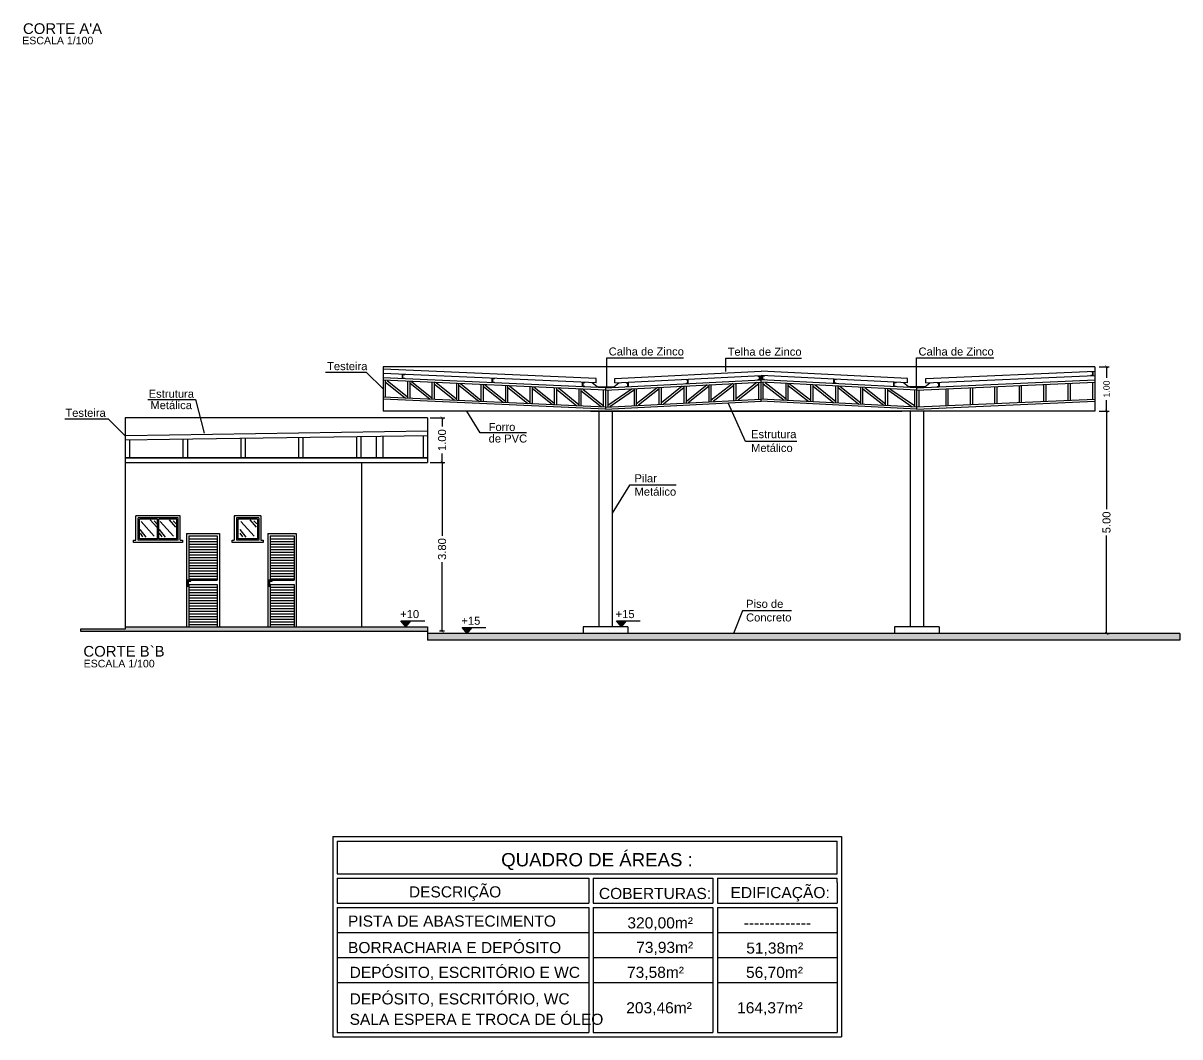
# Model space of a CAD drawing. Header units: millimetres. Extents: x 470 to 592, y 144 to 194.
# Drawn here: x 473.15 to 499.16, y 143.87 to 166.67 of the extents above; entities that cross this region are included whole.
import ezdxf

# ---------------------------------------------------------------- set-up
doc = ezdxf.new("R2010")
doc.units = ezdxf.units.MM
doc.linetypes.add('HIDDEN', pattern=[0.375, 0.25, -0.125])
for name, color, linetype in [('COTA', 1, 'Continuous'), ('DETALHE', 8, 'Continuous'), ('DETALHES', 8, 'Continuous'), ('JANELA', 5, 'Continuous'), ('PAREDE', 7, 'Continuous'), ('PORTA', 3, 'Continuous'), ('TELHADO', 2, 'HIDDEN'), ('TEXTO', 4, 'Continuous')]:
    doc.layers.add(name, color=color, linetype=linetype)
doc.styles.add('ARIAL', font='arial.ttf')
doc.styles.add('SWIS721', font='swissi.ttf')
doc.dimstyles.get("Standard").update_dxf_attribs({"dimtxt": 0.13, "dimasz": 0.05, "dimexe": 0.06, "dimexo": 0.0625, "dimgap": 0.09, "dimtad": 0, "dimzin": 0, "dimdsep": 46, "dimtxsty": 'ARIAL', "dimblk1": 'DOT', "dimblk2": 'DOT', "dimsah": 1, "dimcen": 0.06, "dimclrt": 4, "dimadec": 0, "dimazin": 0, "dimtfac": 1, "dimtofl": 0, "dimtmove": 0, "dimatfit": 3, "dimldrblk": 'DOT', "dimfxl": 0, "dimtolj": 1, "dimtzin": 0, "dimarcsym": 0})

# ---------------------------------------------------------------- blocks, each defined once
blk = doc.blocks.new('_ArchTick')
at = {"layer": 'COTA', "color": 0, "const_width": 0.15}
blk.add_lwpolyline([(-0.5, -0.5), (0.5, 0.5)], dxfattribs=at)
blk = doc.blocks.new('*D145')
at = {"layer": 'COTA', "color": 0, "transparency": 16777216}
for p, q in [((482.362, 156.79), (482.63, 156.79)), ((482.57, 156.79), (482.57, 155.134)), ((482.57, 152.99), (482.57, 154.547)), ((482.626, 152.99), (482.51, 152.99))]:
    blk.add_line(p, q, dxfattribs=at)
at = {"layer": 'DEFPOINTS', "color": 0, "transparency": 16777216}
for p in [(482.302, 156.79), (482.57, 152.99), (482.686, 152.99)]:
    blk.add_point(p, dxfattribs=at)
at = {"layer": 'COTA', "color": 0, "transparency": 16777216, "xscale": 0.06350000000000001, "yscale": 0.06350000000000001, "zscale": 0.06350000000000001}
for p, rotation in [((482.57, 156.79), 90), ((482.57, 152.99), 270)]:
    blk.add_blockref('_ArchTick', p, dxfattribs=dict(at, rotation=rotation))
at = {"layer": 'COTA', "color": 4, "transparency": 16777216, "insert": (482.57, 154.84), "char_height": 0.18, "attachment_point": 5, "rotation": 90, "style": 'ARIAL'}
blk.add_mtext('\\A1;3.80', dxfattribs=at)
blk = doc.blocks.new('*D146')
at = {"layer": 'COTA', "color": 0, "transparency": 16777216}
for p, q in [((482.302, 157.79), (482.63, 157.79)), ((482.57, 157.79), (482.57, 157.593)), ((482.57, 156.79), (482.57, 156.988)), ((482.302, 156.79), (482.63, 156.79))]:
    blk.add_line(p, q, dxfattribs=at)
at = {"layer": 'DEFPOINTS', "color": 0, "transparency": 16777216}
for p in [(482.242, 157.79), (482.242, 156.79), (482.57, 156.79)]:
    blk.add_point(p, dxfattribs=at)
at = {"layer": 'COTA', "color": 0, "transparency": 16777216, "xscale": 0.06350000000000001, "yscale": 0.06350000000000001, "zscale": 0.06350000000000001}
for p, rotation in [((482.57, 157.79), 90), ((482.57, 156.79), 270)]:
    blk.add_blockref('_ArchTick', p, dxfattribs=dict(at, rotation=rotation))
at = {"layer": 'COTA', "color": 4, "transparency": 16777216, "insert": (482.57, 157.29), "char_height": 0.18, "attachment_point": 5, "rotation": 90, "style": 'ARIAL'}
blk.add_mtext('\\A1;1.00', dxfattribs=at)
blk = doc.blocks.new('*D147')
at = {"layer": 'COTA', "color": 0, "transparency": 16777216}
for p, q in [((497.343, 158.94), (497.57, 158.94)), ((497.51, 158.94), (497.51, 158.689)), ((497.51, 157.94), (497.51, 158.192)), ((497.343, 157.94), (497.57, 157.94))]:
    blk.add_line(p, q, dxfattribs=at)
at = {"layer": 'DEFPOINTS', "color": 0, "transparency": 16777216}
for p in [(497.283, 158.94), (497.283, 157.94), (497.51, 157.94)]:
    blk.add_point(p, dxfattribs=at)
at = {"layer": 'COTA', "color": 0, "transparency": 16777216, "xscale": 0.06350000000000001, "yscale": 0.06350000000000001, "zscale": 0.06350000000000001}
for p, rotation in [((497.51, 158.94), 90), ((497.51, 157.94), 270)]:
    blk.add_blockref('_ArchTick', p, dxfattribs=dict(at, rotation=rotation))
at = {"layer": 'COTA', "color": 4, "transparency": 16777216, "insert": (497.509, 158.44), "char_height": 0.14, "attachment_point": 5, "rotation": 90, "style": 'ARIAL'}
blk.add_mtext('\\A1;1.00', dxfattribs=at)
blk = doc.blocks.new('*D148')
at = {"layer": 'COTA', "color": 0, "transparency": 16777216}
for p, q in [((497.343, 157.94), (497.57, 157.94)), ((497.51, 157.94), (497.51, 155.734)), ((497.51, 152.94), (497.51, 155.147)), ((497.514, 152.94), (497.57, 152.94))]:
    blk.add_line(p, q, dxfattribs=at)
at = {"layer": 'DEFPOINTS', "color": 0, "transparency": 16777216}
for p in [(497.283, 157.94), (497.454, 152.94), (497.51, 152.94)]:
    blk.add_point(p, dxfattribs=at)
at = {"layer": 'COTA', "color": 0, "transparency": 16777216, "xscale": 0.06350000000000001, "yscale": 0.06350000000000001, "zscale": 0.06350000000000001}
for p, rotation in [((497.51, 157.94), 90), ((497.51, 152.94), 270)]:
    blk.add_blockref('_ArchTick', p, dxfattribs=dict(at, rotation=rotation))
at = {"layer": 'COTA', "color": 4, "transparency": 16777216, "insert": (497.509, 155.44), "char_height": 0.18, "attachment_point": 5, "rotation": 90, "style": 'ARIAL'}
blk.add_mtext('\\A1;5.00', dxfattribs=at)

msp = doc.modelspace()

# ---------------------------------------------------------------- hatches: boundary and pattern name
at = {"layer": 'DETALHES'}
h = msp.add_hatch(dxfattribs=at)
h.set_pattern_fill('AR-CONC', color=256, scale=0.02, style=0)
h.set_pattern_definition([(50, (109.21239, -561.10553), (0.143452037, -0.012550427), [0.015, -0.165]), (355, (109.21239, -561.10553), (-0.027750267, 0.150438427), [0.012, -0.132]), (100.4514, (109.22434, -561.10658), (0.115701876, 0.137887908), [0.012748038, -0.140228422]), (46.1842, (109.21239, -561.06553), (0.21344821, -0.033103803), [0.0225, -0.2475]), (96.6356, (109.23017, -561.0683), (0.18693254, 0.194823574), [0.01912206, -0.2103426]), (351.1842, (109.21239, -561.06553), (0.18693239, 0.19482372), [0.018, -0.198]), (21, (109.23239, -561.07553), (0.11938141, -0.080523778), [0.015, -0.165]), (326, (109.23239, -561.07553), (0.048663066, 0.14503001), [0.012, -0.132]), (71.4514, (109.24233, -561.08224), (0.168044526, 0.0645061), [0.012748038, -0.140228422]), (37.5, (109.212385, -561.105534), (0.002431971, 0.0665787708), [0, -0.1304, 0, -0.134, 0, -0.1325]), (7.5, (109.212385, -561.105534), (0.0526139075, 0.0788823424), [0, -0.0764, 0, -0.1274, 0, -0.0505]), (327.5, (109.167785, -561.105534), (0.1067644872, -0.0045109743), [0, -0.05, 0, -0.156, 0, -0.207]), (317.5, (109.14779, -561.10553), (0.116637234, 0.020020996), [0, -0.065, 0, -0.1036, 0, -0.147])])
h.paths.add_polyline_path([(475.442, 153.09), (475.442, 153.04), (474.442, 153.04), (474.442, 152.99), (482.242, 152.99), (482.242, 153.09), (481.242, 153.09)])
h = msp.add_hatch(dxfattribs=at)
h.set_pattern_fill('AR-CONC', color=256, scale=0.03, style=0)
h.set_pattern_definition([(50, (109.21239, -561.10553), (0.215178055, -0.01882564), [0.0225, -0.2475]), (355, (109.21239, -561.10553), (-0.0416254, 0.22565764), [0.018, -0.198]), (100.4514, (109.23032, -561.1071), (0.173552815, 0.20683186), [0.019122057, -0.210342634]), (46.1842, (109.21239, -561.04553), (0.320172315, -0.0496557), [0.03375, -0.37125]), (96.6356, (109.23907, -561.04967), (0.28039881, 0.29223536), [0.02868309, -0.3155139]), (351.1842, (109.2124, -561.04553), (0.28039858, 0.29223558), [0.027, -0.297]), (21, (109.24239, -561.06053), (0.179072116, -0.120785667), [0.0225, -0.2475]), (326, (109.24239, -561.06053), (0.0729946, 0.217545014), [0.018, -0.198]), (71.4514, (109.2573, -561.0706), (0.25206679, 0.09675915), [0.019122057, -0.210342634]), (37.5, (109.212385, -561.10553), (0.0036479566, 0.099868156), [0, -0.1956, 0, -0.201, 0, -0.19875]), (7.5, (109.21239, -561.10553), (0.078920861, 0.118323514), [0, -0.1146, 0, -0.1911, 0, -0.07575]), (327.5, (109.145485, -561.10553), (0.160146731, -0.0067664615), [0, -0.075, 0, -0.234, 0, -0.3105]), (317.5, (109.11549, -561.10553), (0.17495585, 0.030031495), [0, -0.0975, 0, -0.1554, 0, -0.2205])])
h.paths.add_polyline_path([(499.158, 152.79), (499.158, 152.94), (484.205, 152.94), (482.242, 152.94), (482.242, 152.79), (484.205, 152.79)])
at = {"layer": 'PAREDE'}
h = msp.add_hatch(dxfattribs=at)
h.set_pattern_fill('LINE', color=256, scale=0.07, style=0)
h.set_pattern_definition([(0, (233.7758445, -579.4353), (0, 0.00875), [])])
h.paths.add_polyline_path([(481.644, 153.226), (481.756, 153.09), (481.868, 153.226)])
h = msp.add_hatch(dxfattribs=at)
h.set_pattern_fill('LINE', color=256, scale=0.07, style=0)
h.set_pattern_definition([(0, (238.62002, -579.435248), (0, 0.00875), [])])
h.paths.add_polyline_path([(486.488, 153.226), (486.6, 153.09), (486.713, 153.226)])
h = msp.add_hatch(dxfattribs=at)
h.set_pattern_fill('LINE', color=256, scale=0.07, style=0)
h.set_pattern_definition([(0, (235.152612, -579.585248), (0, 0.00875), [])])
h.paths.add_polyline_path([(483.02, 153.076), (483.133, 152.94), (483.245, 153.076)])

# ---------------------------------------------------------------- linework, layer by layer
at = {"layer": 'COTA', "linetype": 'Continuous'}
for p, q in [((486.273, 158.488), (486.273, 159.139)), ((486.273, 159.139), (487.996, 159.139)), ((488.947, 158.833), (488.947, 159.135)), ((488.947, 159.135), (490.652, 159.135)), ((493.239, 159.138), (494.974, 159.138)), ((493.239, 158.487), (493.239, 159.138))]:
    msp.add_line(p, q, dxfattribs=at)
at = {"layer": 'COTA'}
for p, q in [((479.949, 158.821), (480.864, 158.821)), ((480.864, 158.821), (481.242, 158.44)), ((475.951, 158.2), (477.024, 158.2)), ((477.024, 158.2), (477.22, 157.45)), ((483.426, 157.455), (483.126, 157.94)), ((489.389, 157.256), (488.999, 158.126)), ((474.088, 157.771), (475.064, 157.771)), ((475.064, 157.771), (475.442, 157.39)), ((484.464, 157.455), (483.426, 157.455)), ((490.544, 157.256), (489.389, 157.256)), ((486.782, 156.28), (486.392, 155.65)), ((487.835, 156.28), (486.782, 156.28)), ((489.321, 153.454), (489.124, 152.94)), ((490.425, 153.454), (489.321, 153.454))]:
    msp.add_line(p, q, dxfattribs=at)
at = {"layer": 'DETALHE'}
for p, q in [((475.918, 155.107), (475.781, 155.283)), ((476.096, 155.127), (475.8, 155.456)), ((476.152, 155.329), (476.006, 155.497)), ((476.156, 155.407), (476.092, 155.475)), ((476.35, 155.107), (476.213, 155.283)), ((476.528, 155.127), (476.232, 155.456)), ((476.584, 155.329), (476.438, 155.497)), ((476.588, 155.407), (476.524, 155.475)), ((478.164, 155.107), (478.027, 155.283)), ((478.342, 155.127), (478.046, 155.456)), ((478.398, 155.329), (478.252, 155.497)), ((478.402, 155.407), (478.338, 155.475)), ((475.84, 155.118), (475.786, 155.194)), ((476.272, 155.118), (476.218, 155.194)), ((478.086, 155.118), (478.032, 155.194))]:
    msp.add_line(p, q, dxfattribs=at)
at = {"layer": 'JANELA', "linetype": 'Continuous'}
for p, q in [((486.056, 158.488), (485.945, 158.581)), ((486.056, 158.488), (486.431, 158.488)), ((486.429, 158.487), (486.542, 158.581)), ((493.055, 158.487), (492.942, 158.581)), ((493.423, 158.487), (493.055, 158.487)), ((493.423, 158.487), (493.536, 158.581))]:
    msp.add_line(p, q, dxfattribs=at)
at = {"layer": 'JANELA', "linetype": 'ByBlock'}
for p, q in [((476.683, 155.59), (475.683, 155.59)), ((475.683, 155.04), (475.683, 155.59)), ((476.633, 155.54), (475.733, 155.54)), ((475.733, 155.04), (475.733, 155.54)), ((476.683, 155.59), (476.334, 155.59)), ((476.633, 155.04), (476.633, 155.54)), ((476.683, 155.042), (476.683, 155.59)), ((477.897, 155.59), (477.897, 155.042)), ((478.497, 155.59), (477.897, 155.59)), ((478.497, 155.59), (477.899, 155.59)), ((477.947, 155.54), (477.947, 155.04)), ((478.447, 155.54), (477.947, 155.54)), ((478.447, 155.54), (478.447, 155.04)), ((478.497, 155.59), (478.497, 155.042)), ((476.171, 155.51), (475.763, 155.51)), ((475.763, 155.07), (475.763, 155.51)), ((476.171, 155.07), (476.171, 155.51)), ((476.603, 155.51), (476.201, 155.51)), ((476.201, 155.07), (476.201, 155.51)), ((476.603, 155.07), (476.603, 155.51)), ((477.977, 155.51), (477.977, 155.07)), ((478.417, 155.51), (477.977, 155.51)), ((478.417, 155.51), (478.417, 155.07)), ((475.63, 154.989), (475.63, 155.04)), ((475.63, 155.04), (475.682, 155.04)), ((476.633, 155.04), (475.733, 155.04)), ((476.171, 155.07), (475.763, 155.07)), ((476.603, 155.07), (476.201, 155.07)), ((476.683, 155.042), (476.733, 155.042)), ((476.733, 155.042), (476.733, 154.99)), ((477.846, 154.99), (477.846, 155.042)), ((477.846, 155.042), (477.897, 155.042)), ((478.447, 155.04), (477.947, 155.04)), ((478.417, 155.07), (477.977, 155.07)), ((478.497, 155.042), (478.547, 155.042)), ((478.547, 155.042), (478.547, 154.99)), ((476.683, 154.99), (475.63, 154.99)), ((476.733, 154.99), (476.683, 154.99)), ((478.497, 154.99), (477.846, 154.99)), ((478.497, 154.99), (477.897, 154.99)), ((478.547, 154.99), (478.497, 154.99))]:
    msp.add_line(p, q, dxfattribs=at)
at = {"layer": 'PAREDE', "linetype": 'Continuous'}
for p, q in [((486.033, 158.675), (481.242, 158.888)), ((486.033, 158.575), (481.242, 158.788)), ((486.245, 158.466), (481.242, 158.688)), ((481.728, 158.757), (481.688, 158.759)), ((481.728, 158.677), (481.688, 158.679)), ((483.747, 158.667), (483.707, 158.669)), ((488.055, 158.648), (488.095, 158.65)), ((489.665, 158.65), (489.706, 158.652)), ((489.666, 158.73), (489.706, 158.732)), ((489.818, 158.73), (489.778, 158.732)), ((489.819, 158.65), (489.778, 158.652)), ((491.429, 158.648), (491.389, 158.65)), ((493.448, 158.675), (497.242, 158.844)), ((493.448, 158.575), (497.242, 158.744)), ((497.158, 158.83), (497.198, 158.832)), ((497.158, 158.75), (497.198, 158.752)), ((486.245, 158.416), (481.242, 158.638)), ((481.292, 158.636), (481.292, 158.256)), ((481.292, 158.604), (481.75, 158.235)), ((481.334, 158.634), (481.792, 158.265)), ((481.792, 158.614), (481.792, 158.233)), ((481.842, 158.611), (481.842, 158.231)), ((481.842, 158.579), (482.3, 158.211)), ((481.884, 158.61), (482.342, 158.241)), ((482.342, 158.589), (482.342, 158.209)), ((482.392, 158.587), (482.392, 158.207)), ((482.392, 158.555), (482.85, 158.186)), ((482.434, 158.585), (482.892, 158.217)), ((482.892, 158.565), (482.892, 158.184)), ((482.942, 158.563), (482.942, 158.182)), ((482.942, 158.53), (483.4, 158.162)), ((482.984, 158.561), (483.442, 158.192)), ((483.442, 158.54), (483.442, 158.16)), ((483.492, 158.538), (483.492, 158.158)), ((483.492, 158.506), (483.95, 158.137)), ((483.534, 158.536), (483.992, 158.168)), ((483.747, 158.587), (483.707, 158.589)), ((483.992, 158.516), (483.992, 158.136)), ((484.042, 158.514), (484.042, 158.133)), ((484.042, 158.482), (484.5, 158.113)), ((484.084, 158.512), (484.542, 158.143)), ((484.542, 158.491), (484.542, 158.111)), ((484.592, 158.489), (484.592, 158.109)), ((484.592, 158.457), (485.05, 158.089)), ((484.634, 158.487), (485.092, 158.119)), ((485.092, 158.467), (485.092, 158.087)), ((485.142, 158.465), (485.142, 158.084)), ((485.142, 158.433), (485.6, 158.064)), ((485.184, 158.463), (485.642, 158.094)), ((485.642, 158.443), (485.642, 158.062)), ((485.692, 158.44), (485.692, 158.06)), ((485.692, 158.408), (486.15, 158.04)), ((485.734, 158.438), (486.192, 158.07)), ((485.78, 158.576), (485.74, 158.578)), ((485.78, 158.497), (485.74, 158.498)), ((486.192, 158.418), (486.192, 158.038)), ((486.245, 158.466), (486.245, 157.985)), ((486.295, 158.418), (486.295, 158.038)), ((486.707, 158.576), (486.747, 158.578)), ((486.707, 158.497), (486.747, 158.498)), ((488.055, 158.568), (488.095, 158.57)), ((491.429, 158.568), (491.389, 158.57)), ((492.777, 158.576), (492.737, 158.578)), ((492.777, 158.497), (492.737, 158.498)), ((493.189, 158.418), (493.189, 158.038)), ((493.239, 158.466), (497.242, 158.644)), ((493.239, 158.416), (497.242, 158.594)), ((493.239, 158.466), (493.239, 157.985)), ((493.239, 158.466), (493.239, 157.985)), ((493.289, 158.418), (493.289, 158.038)), ((493.701, 158.576), (493.741, 158.578)), ((493.701, 158.497), (493.741, 158.498)), ((493.892, 158.445), (493.892, 158.065)), ((493.942, 158.447), (493.942, 158.067)), ((494.442, 158.469), (494.442, 158.089)), ((494.492, 158.472), (494.492, 158.091)), ((494.992, 158.494), (494.992, 158.113)), ((495.042, 158.496), (495.042, 158.116)), ((495.542, 158.518), (495.542, 158.138)), ((495.592, 158.521), (495.592, 158.14)), ((496.092, 158.543), (496.092, 158.162)), ((496.142, 158.545), (496.142, 158.165)), ((496.642, 158.567), (496.642, 158.187)), ((496.692, 158.569), (496.692, 158.189)), ((497.192, 158.592), (497.192, 158.211)), ((486.245, 158.035), (481.242, 158.258)), ((486.242, 157.985), (481.242, 158.208)), ((493.239, 158.036), (497.242, 158.213)), ((493.239, 157.985), (497.242, 158.163)), ((476.442, 157.405), (475.442, 157.39)), ((482.241, 157.49), (476.442, 157.405)), ((482.242, 157.39), (476.442, 157.305)), ((479.442, 157.349), (479.442, 156.89)), ((479.442, 157.349), (479.442, 156.89)), ((479.442, 157.349), (479.442, 156.89)), ((479.442, 157.349), (479.442, 156.89)), ((480.642, 157.367), (480.642, 156.89)), ((480.642, 157.367), (480.642, 156.89)), ((480.742, 157.368), (480.742, 156.89)), ((482.141, 157.39), (482.141, 156.89)), ((482.141, 157.39), (482.141, 156.89)), ((476.442, 157.305), (475.442, 157.29)), ((475.542, 157.292), (475.542, 156.89)), ((475.542, 157.292), (475.542, 156.89)), ((475.542, 157.292), (475.542, 156.89)), ((475.543, 157.292), (475.543, 156.89)), ((476.742, 157.309), (476.742, 156.89)), ((476.742, 157.309), (476.742, 156.89)), ((476.842, 157.311), (476.842, 156.89)), ((476.842, 157.311), (476.842, 156.89)), ((476.842, 157.311), (476.842, 156.89)), ((476.842, 157.311), (476.842, 156.89)), ((478.042, 157.329), (478.042, 156.89)), ((478.042, 157.329), (478.042, 156.89)), ((478.042, 157.329), (478.042, 156.89)), ((478.042, 157.329), (478.042, 156.89)), ((478.142, 157.33), (478.142, 156.89)), ((478.142, 157.33), (478.142, 156.89)), ((478.142, 157.33), (478.142, 156.89)), ((478.142, 157.33), (478.142, 156.89)), ((478.142, 157.33), (478.142, 156.89)), ((479.342, 157.348), (479.342, 156.89)), ((475.442, 156.89), (481.242, 156.89)), ((476.442, 156.89), (475.442, 156.89)), ((482.242, 156.89), (476.442, 156.89)), ((481.242, 156.89), (482.242, 156.89)), ((480.754, 156.79), (480.754, 153.09)), ((485.742, 153.09), (485.742, 152.94)), ((486.742, 153.09), (486.742, 152.94)), ((492.742, 153.09), (492.742, 152.94)), ((493.742, 153.09), (493.742, 152.94))]:
    msp.add_line(p, q, dxfattribs=at)
at = {"layer": 'PAREDE'}
for p, q in [((481.678, 158.669), (481.678, 158.769)), ((481.688, 158.679), (481.688, 158.759)), ((481.728, 158.757), (481.729, 158.767)), ((481.728, 158.677), (481.728, 158.667)), ((483.697, 158.579), (483.697, 158.679)), ((483.707, 158.589), (483.707, 158.669)), ((483.747, 158.667), (483.748, 158.677)), ((486.033, 158.575), (486.033, 158.675)), ((486.454, 158.677), (489.742, 158.844)), ((486.454, 158.577), (489.742, 158.744)), ((486.454, 158.575), (486.454, 158.677)), ((488.055, 158.648), (488.055, 158.658)), ((488.095, 158.57), (488.095, 158.65)), ((488.105, 158.561), (488.105, 158.661)), ((489.666, 158.73), (489.665, 158.74)), ((489.665, 158.65), (489.666, 158.64)), ((489.706, 158.652), (489.706, 158.732)), ((489.716, 158.642), (489.716, 158.742)), ((493.03, 158.677), (489.742, 158.844)), ((493.03, 158.577), (489.742, 158.744)), ((489.742, 158.163), (489.742, 158.744)), ((489.768, 158.642), (489.768, 158.742)), ((489.778, 158.652), (489.778, 158.732)), ((489.818, 158.73), (489.819, 158.74)), ((489.819, 158.65), (489.818, 158.64)), ((491.379, 158.561), (491.379, 158.661)), ((491.389, 158.57), (491.389, 158.65)), ((491.429, 158.648), (491.429, 158.658)), ((493.03, 158.575), (493.03, 158.677)), ((493.448, 158.575), (493.448, 158.675)), ((497.158, 158.83), (497.158, 158.84)), ((497.158, 158.75), (497.158, 158.74)), ((497.198, 158.752), (497.198, 158.832)), ((497.208, 158.742), (497.208, 158.842)), ((483.747, 158.587), (483.747, 158.577)), ((485.73, 158.489), (485.73, 158.589)), ((485.74, 158.498), (485.74, 158.578)), ((485.78, 158.576), (485.781, 158.586)), ((485.78, 158.497), (485.78, 158.487)), ((486.245, 158.466), (489.742, 158.644)), ((486.245, 158.416), (489.742, 158.594)), ((486.844, 158.446), (486.295, 158.068)), ((486.892, 158.418), (486.343, 158.041)), ((486.707, 158.576), (486.707, 158.586)), ((486.707, 158.497), (486.707, 158.487)), ((486.747, 158.498), (486.747, 158.578)), ((486.757, 158.489), (486.757, 158.589)), ((486.892, 158.068), (486.892, 158.449)), ((487.409, 158.475), (486.942, 158.103)), ((486.942, 158.071), (486.942, 158.451)), ((487.452, 158.445), (486.985, 158.073)), ((487.452, 158.097), (487.452, 158.477)), ((487.969, 158.504), (487.502, 158.131)), ((487.502, 158.1), (487.502, 158.48)), ((488.012, 158.474), (487.545, 158.102)), ((488.012, 158.125), (488.012, 158.506)), ((488.055, 158.568), (488.055, 158.558)), ((488.529, 158.532), (488.062, 158.16)), ((488.062, 158.128), (488.062, 158.508)), ((488.572, 158.502), (488.105, 158.13)), ((488.572, 158.154), (488.572, 158.534)), ((489.11, 158.562), (488.622, 158.188)), ((488.622, 158.156), (488.622, 158.537)), ((489.132, 158.516), (488.666, 158.159)), ((489.132, 158.182), (489.132, 158.563)), ((489.649, 158.589), (489.182, 158.217)), ((489.182, 158.185), (489.182, 158.565)), ((489.692, 158.559), (489.225, 158.187)), ((489.692, 158.211), (489.692, 158.591)), ((493.239, 158.466), (489.742, 158.644)), ((493.239, 158.416), (489.742, 158.594)), ((489.792, 158.211), (489.792, 158.591)), ((489.792, 158.559), (490.259, 158.187)), ((489.835, 158.589), (490.302, 158.217)), ((490.302, 158.185), (490.302, 158.565)), ((490.352, 158.182), (490.352, 158.563)), ((490.352, 158.516), (490.818, 158.159)), ((490.374, 158.562), (490.862, 158.188)), ((490.862, 158.156), (490.862, 158.537)), ((490.912, 158.154), (490.912, 158.534)), ((490.912, 158.502), (491.379, 158.13)), ((490.955, 158.532), (491.422, 158.16)), ((491.422, 158.128), (491.422, 158.508)), ((491.429, 158.568), (491.429, 158.558)), ((491.472, 158.125), (491.472, 158.506)), ((491.472, 158.474), (491.939, 158.102)), ((491.515, 158.504), (491.982, 158.131)), ((491.982, 158.1), (491.982, 158.48)), ((492.032, 158.097), (492.032, 158.477)), ((492.032, 158.445), (492.499, 158.073)), ((492.075, 158.475), (492.542, 158.103)), ((492.542, 158.071), (492.542, 158.451)), ((492.592, 158.068), (492.592, 158.449)), ((492.592, 158.418), (493.141, 158.041)), ((492.64, 158.446), (493.189, 158.068)), ((492.727, 158.489), (492.727, 158.589)), ((492.737, 158.498), (492.737, 158.578)), ((492.777, 158.576), (492.777, 158.586)), ((492.777, 158.497), (492.777, 158.487)), ((493.701, 158.576), (493.7, 158.586)), ((493.701, 158.497), (493.701, 158.487)), ((493.741, 158.498), (493.741, 158.578)), ((493.751, 158.489), (493.751, 158.589)), ((486.243, 158.035), (489.739, 158.213)), ((486.245, 157.985), (489.742, 158.163)), ((493.239, 157.985), (489.742, 158.163)), ((493.241, 158.035), (489.745, 158.213)), ((485.905, 157.94), (492.905, 157.94)), ((486.092, 157.94), (486.092, 153.09)), ((486.392, 157.94), (486.392, 153.09)), ((493.092, 157.94), (493.092, 153.09)), ((493.392, 157.94), (493.392, 153.09)), ((481.092, 156.89), (481.092, 157.373)), ((481.242, 156.89), (481.242, 157.376)), ((475.442, 156.89), (481.092, 156.89)), ((482.242, 156.89), (476.592, 156.89)), ((475.442, 156.79), (475.442, 153.04)), ((481.756, 153.09), (481.644, 153.226)), ((481.644, 153.226), (482.178, 153.226)), ((481.756, 153.09), (481.868, 153.226)), ((486.488, 153.226), (487.022, 153.226)), ((486.6, 153.09), (486.488, 153.226)), ((486.6, 153.09), (486.713, 153.226)), ((475.442, 153.04), (474.442, 153.04)), ((474.442, 153.04), (474.442, 152.99)), ((474.442, 152.99), (482.242, 152.99)), ((475.442, 153.09), (482.242, 153.09)), ((481.242, 153.09), (482.242, 153.09)), ((482.242, 153.09), (482.242, 152.79)), ((484.205, 152.94), (482.242, 152.94)), ((483.02, 153.076), (483.555, 153.076)), ((483.133, 152.94), (483.02, 153.076)), ((483.133, 152.94), (483.245, 153.076)), ((499.158, 152.94), (484.205, 152.94)), ((486.742, 153.09), (485.742, 153.09)), ((493.742, 153.09), (492.742, 153.09)), ((499.158, 152.94), (499.158, 152.79)), ((484.205, 152.79), (482.242, 152.79)), ((499.158, 152.79), (484.205, 152.79)), ((480.113, 148.372), (491.549, 148.372)), ((480.113, 148.372), (480.113, 143.867)), ((480.213, 148.272), (480.213, 147.536)), ((480.213, 148.272), (491.449, 148.272)), ((491.449, 147.536), (491.449, 148.272)), ((491.549, 148.372), (491.549, 143.867)), ((480.213, 147.536), (491.449, 147.536)), ((480.213, 147.436), (485.866, 147.436)), ((480.213, 147.436), (480.213, 146.878)), ((485.866, 147.436), (485.866, 146.878)), ((485.966, 147.436), (485.966, 146.878)), ((485.966, 147.436), (488.658, 147.436)), ((488.658, 147.436), (488.658, 146.878)), ((488.758, 147.436), (488.758, 146.878)), ((488.758, 147.436), (491.449, 147.436)), ((491.449, 147.34), (491.449, 147.436)), ((491.449, 147.34), (491.449, 146.878)), ((480.213, 146.878), (485.866, 146.878)), ((480.213, 146.778), (485.866, 146.778)), ((480.213, 146.778), (480.213, 143.967)), ((485.866, 146.778), (485.866, 143.967)), ((485.966, 146.878), (488.658, 146.878)), ((485.966, 146.778), (485.966, 143.967)), ((485.966, 146.778), (488.658, 146.778)), ((488.658, 146.778), (488.658, 143.967)), ((488.758, 146.878), (491.449, 146.878)), ((488.758, 146.778), (488.758, 143.967)), ((488.758, 146.778), (491.449, 146.778)), ((491.449, 146.778), (491.449, 143.967)), ((480.213, 146.216), (485.866, 146.216)), ((485.966, 146.216), (488.658, 146.216)), ((488.758, 146.216), (491.449, 146.216)), ((480.213, 145.654), (485.866, 145.654)), ((485.966, 145.654), (488.658, 145.654)), ((488.758, 145.654), (491.449, 145.654)), ((480.213, 145.092), (485.866, 145.092)), ((485.966, 145.092), (488.658, 145.092)), ((488.758, 145.092), (491.449, 145.092)), ((480.113, 143.867), (491.549, 143.867)), ((480.213, 143.967), (485.866, 143.967)), ((485.966, 143.967), (488.658, 143.967)), ((488.758, 143.967), (491.449, 143.967))]:
    msp.add_line(p, q, dxfattribs=at)
at = {"layer": 'PORTA'}
for p, q in [((476.823, 155.19), (476.823, 153.09)), ((476.823, 155.19), (477.463, 155.19)), ((476.823, 155.19), (477.562, 155.19)), ((476.873, 155.14), (476.873, 154.14)), ((476.873, 155.14), (477.413, 155.14)), ((476.873, 155.14), (477.512, 155.14)), ((476.873, 155.073), (477.413, 155.073)), ((476.873, 155.073), (477.512, 155.073)), ((476.873, 155.013), (477.413, 155.013)), ((476.873, 155.013), (477.512, 155.013)), ((477.512, 155.14), (477.512, 154.14)), ((477.562, 155.19), (477.562, 153.09)), ((478.652, 155.19), (478.652, 153.09)), ((478.652, 155.19), (479.292, 155.19)), ((478.652, 155.19), (479.292, 155.19)), ((478.702, 155.14), (478.702, 154.14)), ((478.702, 155.14), (479.242, 155.14)), ((478.702, 155.14), (479.242, 155.14)), ((478.702, 155.073), (479.242, 155.073)), ((478.702, 155.073), (479.242, 155.073)), ((478.702, 155.013), (479.242, 155.013)), ((478.702, 155.013), (479.242, 155.013)), ((479.242, 155.14), (479.242, 154.14)), ((479.292, 155.19), (479.292, 153.09)), ((476.873, 154.953), (477.413, 154.953)), ((476.873, 154.953), (477.512, 154.953)), ((476.873, 154.893), (477.413, 154.893)), ((476.873, 154.893), (477.512, 154.893)), ((476.873, 154.833), (477.413, 154.833)), ((476.873, 154.833), (477.512, 154.833)), ((476.873, 154.773), (477.413, 154.773)), ((476.873, 154.773), (477.512, 154.773)), ((478.702, 154.953), (479.242, 154.953)), ((478.702, 154.953), (479.242, 154.953)), ((478.702, 154.893), (479.242, 154.893)), ((478.702, 154.893), (479.242, 154.893)), ((478.702, 154.833), (479.242, 154.833)), ((478.702, 154.833), (479.242, 154.833)), ((478.702, 154.773), (479.242, 154.773)), ((478.702, 154.773), (479.242, 154.773)), ((476.873, 154.713), (477.413, 154.713)), ((476.873, 154.713), (477.512, 154.713)), ((476.873, 154.653), (477.413, 154.653)), ((476.873, 154.653), (477.512, 154.653)), ((476.873, 154.593), (477.413, 154.593)), ((476.873, 154.593), (477.512, 154.593)), ((476.873, 154.533), (477.413, 154.533)), ((476.873, 154.533), (477.512, 154.533)), ((478.702, 154.713), (479.242, 154.713)), ((478.702, 154.713), (479.242, 154.713)), ((478.702, 154.653), (479.242, 154.653)), ((478.702, 154.653), (479.242, 154.653)), ((478.702, 154.593), (479.242, 154.593)), ((478.702, 154.593), (479.242, 154.593)), ((478.702, 154.533), (479.242, 154.533)), ((478.702, 154.533), (479.242, 154.533)), ((476.873, 154.473), (477.413, 154.473)), ((476.873, 154.473), (477.512, 154.473)), ((476.873, 154.413), (477.413, 154.413)), ((476.873, 154.413), (477.512, 154.413)), ((476.873, 154.353), (477.413, 154.353)), ((476.873, 154.353), (477.512, 154.353)), ((476.873, 154.293), (477.413, 154.293)), ((476.873, 154.293), (477.512, 154.293)), ((476.873, 154.233), (477.413, 154.233)), ((476.873, 154.233), (477.512, 154.233)), ((478.702, 154.473), (479.242, 154.473)), ((478.702, 154.473), (479.242, 154.473)), ((478.702, 154.413), (479.242, 154.413)), ((478.702, 154.413), (479.242, 154.413)), ((478.702, 154.353), (479.242, 154.353)), ((478.702, 154.353), (479.242, 154.353)), ((478.702, 154.293), (479.242, 154.293)), ((478.702, 154.293), (479.242, 154.293)), ((478.702, 154.233), (479.242, 154.233)), ((478.702, 154.233), (479.242, 154.233)), ((476.873, 154.173), (477.413, 154.173)), ((476.873, 154.173), (477.512, 154.173)), ((476.873, 154.14), (477.413, 154.14)), ((476.873, 154.14), (477.512, 154.14)), ((476.873, 154.04), (476.873, 153.09)), ((476.873, 154.04), (477.413, 154.04)), ((476.873, 154.04), (477.512, 154.04)), ((476.873, 153.98), (477.413, 153.98)), ((476.873, 153.98), (477.512, 153.98)), ((477.512, 154.04), (477.512, 153.09)), ((478.702, 154.173), (479.242, 154.173)), ((478.702, 154.173), (479.242, 154.173)), ((478.702, 154.14), (479.242, 154.14)), ((478.702, 154.14), (479.242, 154.14)), ((478.702, 154.04), (478.702, 153.09)), ((478.702, 154.04), (479.242, 154.04)), ((478.702, 154.04), (479.242, 154.04)), ((478.702, 153.98), (479.242, 153.98)), ((478.702, 153.98), (479.242, 153.98)), ((479.242, 154.04), (479.242, 153.09)), ((476.873, 153.92), (477.413, 153.92)), ((476.873, 153.92), (477.512, 153.92)), ((476.873, 153.86), (477.413, 153.86)), ((476.873, 153.86), (477.512, 153.86)), ((476.873, 153.8), (477.413, 153.8)), ((476.873, 153.8), (477.512, 153.8)), ((476.873, 153.74), (477.413, 153.74)), ((476.873, 153.74), (477.512, 153.74)), ((478.702, 153.92), (479.242, 153.92)), ((478.702, 153.92), (479.242, 153.92)), ((478.702, 153.86), (479.242, 153.86)), ((478.702, 153.86), (479.242, 153.86)), ((478.702, 153.8), (479.242, 153.8)), ((478.702, 153.8), (479.242, 153.8)), ((478.702, 153.74), (479.242, 153.74)), ((478.702, 153.74), (479.242, 153.74)), ((476.873, 153.68), (477.413, 153.68)), ((476.873, 153.68), (477.512, 153.68)), ((476.873, 153.62), (477.413, 153.62)), ((476.873, 153.62), (477.512, 153.62)), ((476.873, 153.56), (477.413, 153.56)), ((476.873, 153.56), (477.512, 153.56)), ((476.873, 153.5), (477.413, 153.5)), ((476.873, 153.5), (477.512, 153.5)), ((478.702, 153.68), (479.242, 153.68)), ((478.702, 153.68), (479.242, 153.68)), ((478.702, 153.62), (479.242, 153.62)), ((478.702, 153.62), (479.242, 153.62)), ((478.702, 153.56), (479.242, 153.56)), ((478.702, 153.56), (479.242, 153.56)), ((478.702, 153.5), (479.242, 153.5)), ((478.702, 153.5), (479.242, 153.5)), ((476.873, 153.44), (477.413, 153.44)), ((476.873, 153.44), (477.512, 153.44)), ((476.873, 153.38), (477.413, 153.38)), ((476.873, 153.38), (477.512, 153.38)), ((476.873, 153.32), (477.413, 153.32)), ((476.873, 153.32), (477.512, 153.32)), ((476.873, 153.26), (477.413, 153.26)), ((476.873, 153.26), (477.512, 153.26)), ((476.873, 153.2), (477.413, 153.2)), ((476.873, 153.2), (477.512, 153.2)), ((478.702, 153.44), (479.242, 153.44)), ((478.702, 153.44), (479.242, 153.44)), ((478.702, 153.38), (479.242, 153.38)), ((478.702, 153.38), (479.242, 153.38)), ((478.702, 153.32), (479.242, 153.32)), ((478.702, 153.32), (479.242, 153.32)), ((478.702, 153.26), (479.242, 153.26)), ((478.702, 153.26), (479.242, 153.26)), ((478.702, 153.2), (479.242, 153.2)), ((478.702, 153.2), (479.242, 153.2)), ((476.873, 153.14), (477.413, 153.14)), ((476.873, 153.14), (477.512, 153.14)), ((478.702, 153.14), (479.242, 153.14)), ((478.702, 153.14), (479.242, 153.14))]:
    msp.add_line(p, q, dxfattribs=at)
for points in [[(476.865, 154.127), (476.865, 154.138), (476.832, 154.138), (476.832, 154.005), (476.865, 154.005), (476.865, 154.117)], [(476.865, 154.127), (476.865, 154.138), (476.832, 154.138), (476.832, 154.005), (476.865, 154.005), (476.865, 154.117)], [(478.695, 154.127), (478.695, 154.138), (478.661, 154.138), (478.661, 154.005), (478.695, 154.005), (478.695, 154.117)], [(478.695, 154.127), (478.695, 154.138), (478.661, 154.138), (478.661, 154.005), (478.695, 154.005), (478.695, 154.117)]]:
    msp.add_lwpolyline(points, dxfattribs=at)
for points in [[(476.918, 154.127), (476.848, 154.127), (476.848, 154.117), (476.918, 154.117)], [(476.918, 154.127), (476.848, 154.127), (476.848, 154.117), (476.918, 154.117)], [(478.747, 154.127), (478.678, 154.127), (478.678, 154.117), (478.747, 154.117)], [(478.747, 154.127), (478.678, 154.127), (478.678, 154.117), (478.747, 154.117)]]:
    msp.add_lwpolyline(points, close=True, dxfattribs=at)
at = {"layer": 'TELHADO', "linetype": 'Continuous'}
for p, q in [((497.242, 158.94), (481.242, 158.94)), ((481.242, 158.94), (481.242, 157.94)), ((497.242, 158.94), (497.242, 157.94)), ((497.242, 157.94), (481.242, 157.94)), ((486.229, 157.94), (485.929, 157.94)), ((482.242, 157.79), (475.442, 157.79)), ((475.442, 157.79), (475.442, 156.79)), ((482.242, 157.79), (482.242, 156.79)), ((482.242, 157.79), (482.242, 156.79)), ((475.442, 156.79), (481.092, 156.79)), ((481.092, 156.79), (482.242, 156.79))]:
    msp.add_line(p, q, dxfattribs=at)

# ---------------------------------------------------------------- texts
at = {"layer": 'TEXTO', "style": 'SWIS721'}
for s, height, p in [("CORTE A'A", 0.24, (473.146, 166.426)), ('ESCALA 1/100', 0.17, (473.13, 166.193)), ('Calha de Zinco', 0.18, (486.315, 159.194)), ('Telha de Zinco', 0.18, (488.989, 159.189)), ('Calha de Zinco', 0.18, (493.281, 159.193)), ('Testeira', 0.18, (479.983, 158.864)), ('Estrutura', 0.18, (475.971, 158.243)), ('Metálica', 0.18, (476.01, 157.987)), ('Testeira', 0.18, (474.099, 157.814)), ('Forro ', 0.18, (483.616, 157.496)), ('de PVC', 0.18, (483.616, 157.236)), ('Estrutura', 0.18, (489.516, 157.334)), ('Metálico', 0.18, (489.516, 157.024)), ('Pilar', 0.18, (486.896, 156.342)), ('Metálico', 0.18, (486.896, 156.041)), ('+10', 0.18, (481.627, 153.287)), ('+15', 0.18, (486.471, 153.287)), ('Piso de ', 0.18, (489.404, 153.518)), ('+15', 0.18, (483.003, 153.137)), ('Concreto', 0.18, (489.404, 153.211)), ('CORTE B`B', 0.24, (474.504, 152.42)), ('ESCALA 1/100', 0.17, (474.51, 152.179)), ('QUADRO DE ÁREAS :', 0.3, (483.898, 147.702)), ('DESCRIÇÃO', 0.25, (481.823, 147.004)), ('COBERTURAS: ', 0.25, (486.095, 146.968)), ('EDIFICAÇÃO: ', 0.25, (489.054, 146.988)), ('PISTA DE ABASTECIMENTO', 0.25, (480.454, 146.347)), ('320,00m²', 0.25, (486.735, 146.307)), ('-------------', 0.25, (489.353, 146.307)), ('BORRACHARIA E DEPÓSITO', 0.25, (480.454, 145.751)), ('73,93m²', 0.25, (486.934, 145.756)), ('51,38m²', 0.25, (489.409, 145.74)), ('DEPÓSITO, ESCRITÓRIO E WC ', 0.25, (480.49, 145.194)), ('73,58m²', 0.25, (486.727, 145.195)), ('56,70m²', 0.25, (489.403, 145.194)), ('DEPÓSITO, ESCRITÓRIO, WC ', 0.25, (480.49, 144.597)), ('203,46m²', 0.25, (486.71, 144.397)), ('164,37m²', 0.25, (489.203, 144.397)), ('SALA ESPERA E TROCA DE ÓLEO', 0.25, (480.49, 144.138))]:
    msp.add_text(s, height=height, dxfattribs=at).set_placement(p)

# ---------------------------------------------------------------- dimensions: what is measured, and where the dimension line sits
at = {"layer": 'COTA'}
for base, p1, p2, override, picture, middle in [((497.51, 157.94), (497.283, 158.94), (497.283, 157.94), {"dimtxt": 0.14, "dimasz": 0.0635, "dimexo": 0.06, "dimgap": 0.06, "dimtad": 1, "dimblk": 'ARCHTICK', "dimsah": 0, "dimtmove": 2, "dimldrblk": 'ArchTick'}, '*D147', (497.509, 158.44)), ((497.51, 152.94), (497.283, 157.94), (497.454, 152.94), {"dimtxt": 0.18, "dimasz": 0.0635, "dimexo": 0.06, "dimgap": 0.06, "dimtad": 1, "dimblk": 'ARCHTICK', "dimsah": 0, "dimtmove": 2, "dimldrblk": 'ArchTick'}, '*D148', (497.509, 155.44)), ((482.57, 156.79), (482.242, 157.79), (482.242, 156.79), {"dimtxt": 0.18, "dimasz": 0.0635, "dimexo": 0.06, "dimgap": 0.06, "dimtad": 1, "dimblk": 'ARCHTICK', "dimsah": 0, "dimtmove": 2, "dimldrblk": 'ArchTick'}, '*D146', (482.57, 157.29)), ((482.57, 152.99), (482.302, 156.79), (482.686, 152.99), {"dimtxt": 0.18, "dimasz": 0.0635, "dimexo": 0.06, "dimgap": 0.06, "dimtad": 1, "dimblk": 'ARCHTICK', "dimsah": 0, "dimtmove": 2, "dimldrblk": 'ArchTick'}, '*D145', (482.57, 154.84))]:
    dim = msp.add_linear_dim(base=base, p1=p1, p2=p2, angle=90, dimstyle='Standard', override=override, dxfattribs=at)
    dim.commit()
    dim.dimension.update_dxf_attribs({"geometry": picture, "text_midpoint": middle, "dimtype": 160})

doc.saveas('drawing.dxf')
